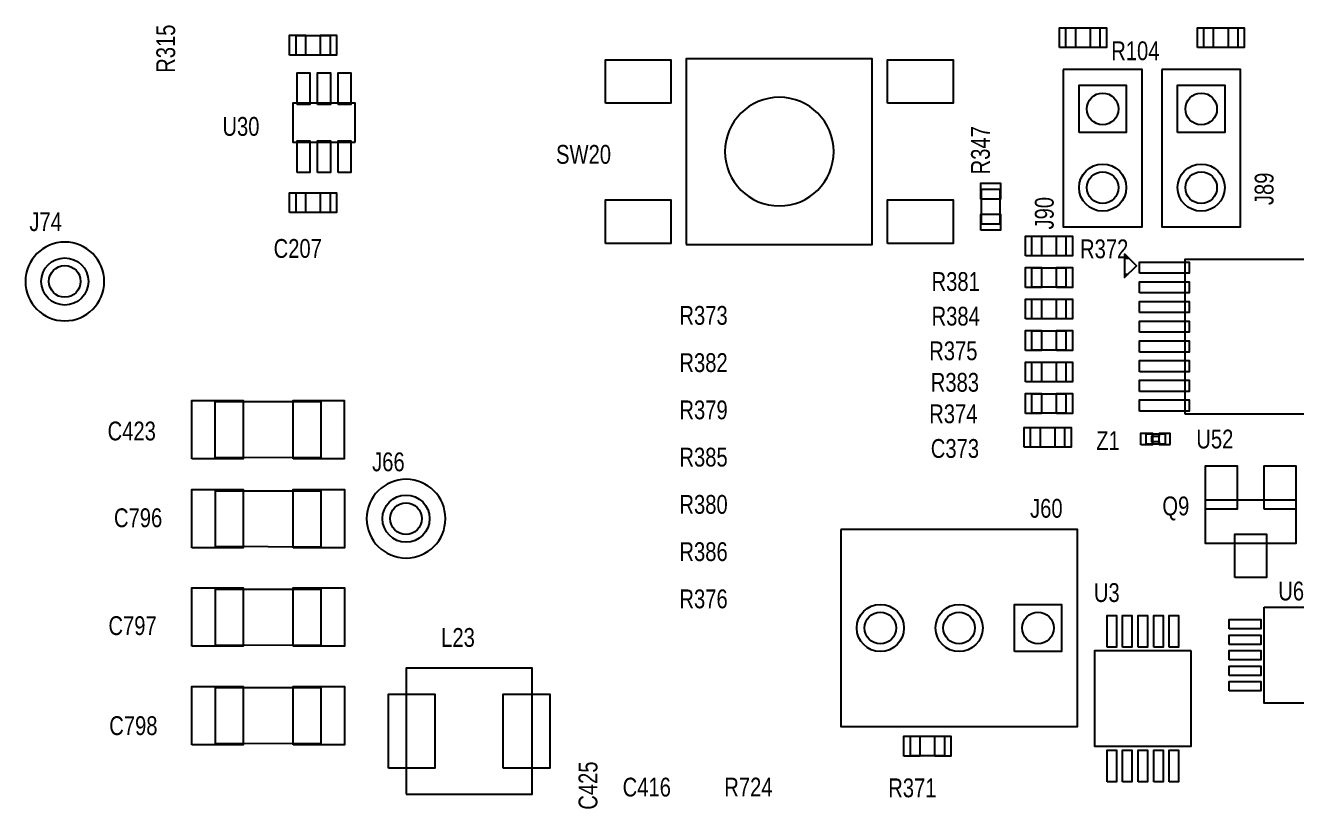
# Model space of a CAD drawing. Extents: x -13164 to 30582, y -10288 to 18382.
# Drawn here: x -4955 to -2535, y 710 to 2175 of the extents above; entities that cross this region are included whole.
import ezdxf
from ezdxf.enums import TextEntityAlignment as Align

# ---------------------------------------------------------------- set-up
doc = ezdxf.new("R2010")
doc.units = 0
doc.layers.add('DF_ASSEMBLY_NOTES', color=2, linetype='CONTINUOUS')

# ---------------------------------------------------------------- blocks, each defined once
blk = doc.blocks.new('FIGURE_SQUARE')
blk.add_lwpolyline([(-0.5, -0.5), (-0.5, 0.5), (0.5, 0.5), (0.5, -0.5)], close=True)
blk = doc.blocks.new('FIGURE_CIRCLE')
blk.add_circle((0, 0), 0.5)

msp = doc.modelspace()

# ---------------------------------------------------------------- linework, layer by layer
at = {"layer": 'DF_ASSEMBLY_NOTES'}
for points in [[(-4440.4215, 2119.2722), (-4374.4215, 2119.2722), (-4374.4215, 2155.2722), (-4440.4215, 2155.2722), (-4440.4215, 2119.2722)], [(-2908.6665, 2169.5492), (-2974.6665, 2169.5492), (-2974.6665, 2133.5492), (-2908.6665, 2133.5492), (-2908.6665, 2169.5492)], [(-2712.1665, 2133.5492), (-2646.1665, 2133.5492), (-2646.1665, 2169.5492), (-2712.1665, 2169.5492), (-2712.1665, 2133.5492)], [(-3696.762, 1757.6507), (-3342.762, 1757.6507), (-3342.762, 2111.6507), (-3696.762, 2111.6507), (-3696.762, 1757.6507)], [(-2979.1665, 2091.0467), (-2979.1665, 1791.0467), (-2829.1665, 1791.0467), (-2829.1665, 2091.0467), (-2979.1665, 2091.0467)], [(-2791.6665, 2091.0467), (-2791.6665, 1791.0467), (-2641.6665, 1791.0467), (-2641.6665, 2091.0467), (-2791.6665, 2091.0467)], [(-4327.4895, 1952.8127), (-4327.4895, 2026.6427), (-4445.5995, 2026.6427), (-4445.5995, 1952.8127), (-4327.4895, 1952.8127)], [(-4440.4215, 1819.2662), (-4374.4215, 1819.2662), (-4374.4215, 1855.2662), (-4440.4215, 1855.2662), (-4440.4215, 1819.2662)], [(-3099.42, 1796.7692), (-3099.42, 1862.7692), (-3135.42, 1862.7692), (-3135.42, 1796.7692), (-3099.42, 1796.7692)], [(-3039.4215, 1736.7707), (-2973.4215, 1736.7707), (-2973.4215, 1772.7707), (-3039.4215, 1772.7707), (-3039.4215, 1736.7707)], [(-2862.42, 1739.7692), (-2862.42, 1694.7692), (-2839.92, 1717.2692), (-2862.42, 1739.7692)], [(-2862.42, 1731.5012), (-2854.152, 1731.5012)], [(-2747.7285, 1435.2227), (-2512.11, 1435.2227), (-2512.11, 1729.3112), (-2747.7285, 1729.3112), (-2747.7285, 1435.2227)], [(-2973.42, 1712.7677), (-3039.42, 1712.7677), (-3039.42, 1676.7677), (-2973.42, 1676.7677), (-2973.42, 1712.7677)], [(-2862.42, 1701.5012), (-2855.688, 1701.5012)], [(-2973.42, 1652.7707), (-3039.42, 1652.7707), (-3039.42, 1616.7707), (-2973.42, 1616.7707), (-2973.42, 1652.7707)], [(-3039.4215, 1556.7692), (-2973.4215, 1556.7692), (-2973.4215, 1592.7692), (-3039.4215, 1592.7692), (-3039.4215, 1556.7692)], [(-2973.42, 1532.7692), (-3039.42, 1532.7692), (-3039.42, 1496.7692), (-2973.42, 1496.7692), (-2973.42, 1532.7692)], [(-4392.423, 1351.2692), (-4593.423, 1352.0192), (-4593.423, 1458.5192), (-4392.423, 1458.5192), (-4392.423, 1352.0192)], [(-3039.4215, 1436.7692), (-2973.4215, 1436.7692), (-2973.4215, 1472.7692), (-3039.4215, 1472.7692), (-3039.4215, 1436.7692)], [(-3041.9535, 1372.2692), (-2975.9535, 1372.2692), (-2975.9535, 1408.2692), (-3041.9535, 1408.2692), (-3041.9535, 1372.2692)], [(-2821.92, 1378.2692), (-2784.42, 1378.2692), (-2784.42, 1396.2692), (-2821.92, 1396.2692), (-2821.92, 1378.2692)], [(-2775.7035, 1376.6327), (-2775.7035, 1397.9057), (-2796.3735, 1397.9057), (-2796.3735, 1391.9942), (-2811.1365, 1391.9942), (-2811.1365, 1382.5442), (-2796.3735, 1382.5442), (-2796.3735, 1376.6327), (-2775.7035, 1376.6327)], [(-2809.92, 1378.2692), (-2796.42, 1378.2692), (-2796.42, 1396.2692), (-2809.92, 1396.2692), (-2809.92, 1378.2692)], [(-4392.3075, 1181.4842), (-4593.3075, 1182.2342), (-4593.3075, 1288.7342), (-4392.3075, 1288.7342), (-4392.3075, 1182.2342)], [(-2536.2, 1271.1077), (-2536.2, 1188.4247), (-2708.6415, 1188.4247), (-2708.6415, 1271.1077), (-2536.2, 1271.1077)], [(-3402.42, 1214.7692), (-3402.42, 839.7692), (-2952.42, 839.7692), (-2952.42, 1214.7692), (-3402.42, 1214.7692)], [(-4392.3075, 993.9842), (-4593.3075, 994.7342), (-4593.3075, 1101.2342), (-4392.3075, 1101.2342), (-4392.3075, 994.7342)], [(-2596.74, 1066.8092), (-2413.74, 1066.8092), (-2413.74, 883.8092), (-2596.74, 883.8092), (-2596.74, 1066.8092)], [(-2736.24, 984.3092), (-2736.24, 801.3092), (-2919.24, 801.3092), (-2919.24, 984.3092), (-2736.24, 984.3092)], [(-4230.3075, 710.4842), (-3990.3075, 710.4842), (-3990.3075, 950.4842), (-4230.3075, 950.4842), (-4230.3075, 710.4842)], [(-4392.3075, 806.4842), (-4593.3075, 807.2342), (-4593.3075, 913.7342), (-4392.3075, 913.7342), (-4392.3075, 807.2342)], [(-3204.8865, 820.2692), (-3270.8865, 820.2692), (-3270.8865, 784.2692), (-3204.8865, 784.2692), (-3204.8865, 820.2692)]]:
    msp.add_lwpolyline(points, dxfattribs=at)
for points in [[(-3416.262, 1934.649, 1), (-3623.265, 1934.649, 1), (-3416.262, 1934.649)], [(-4804.92, 1687.2692, 1), (-4954.92, 1687.2692, 1), (-4804.92, 1687.2692)], [(-4155.3075, 1235.4827, 1), (-4305.3075, 1235.4827, 1), (-4155.3075, 1235.4827)]]:
    msp.add_lwpolyline(points, format="xyb", dxfattribs=at)

# ---------------------------------------------------------------- block references
for name, p, xscale, yscale in [('FIGURE_SQUARE', (-4436.955, 2137.2722), 30.1185, 37.8015), ('FIGURE_SQUARE', (-4377.888, 2137.2722), 30.1185, 37.8015), ('FIGURE_SQUARE', (-2971.2, 2151.5492), 30.1185, 37.8015), ('FIGURE_SQUARE', (-2912.133, 2151.5492), 30.1185, 37.8015), ('FIGURE_SQUARE', (-2708.7, 2151.5492), 30.1185, 37.8015), ('FIGURE_SQUARE', (-2649.633, 2151.5492), 30.1185, 37.8015), ('FIGURE_SQUARE', (-3788.262, 2068.1507), 124.6065, 82.677), ('FIGURE_SQUARE', (-3251.262, 2068.1507), 124.6065, 82.677), ('FIGURE_SQUARE', (-4425.3975, 2054.6762), 24.213, 60.2415), ('FIGURE_SQUARE', (-4386.5445, 2054.6762), 24.213, 60.2415), ('FIGURE_SQUARE', (-4347.6915, 2054.6762), 24.213, 60.2415), ('FIGURE_SQUARE', (-2904.1665, 2016.0467), 89.7585, 89.7585), ('FIGURE_SQUARE', (-2716.6665, 2016.0467), 89.7585, 89.7585), ('FIGURE_CIRCLE', (-2904.1665, 2016.0467), 60.2415, 60.2415), ('FIGURE_CIRCLE', (-2716.6665, 2016.0467), 60.2415, 60.2415), ('FIGURE_SQUARE', (-4425.3975, 1924.7792), 24.213, 60.2415), ('FIGURE_SQUARE', (-4386.5445, 1924.7792), 24.213, 60.2415), ('FIGURE_SQUARE', (-4347.6915, 1924.7792), 24.213, 60.2415), ('FIGURE_CIRCLE', (-2904.1665, 1866.0467), 89.7585, 89.7585), ('FIGURE_CIRCLE', (-2904.1665, 1866.0467), 60.2415, 60.2415), ('FIGURE_CIRCLE', (-2716.6665, 1866.0467), 89.7585, 89.7585), ('FIGURE_CIRCLE', (-2716.6665, 1866.0467), 60.2415, 60.2415), ('FIGURE_SQUARE', (-3117.42, 1859.3027), 37.8015, 30.1185), ('FIGURE_SQUARE', (-4436.955, 1837.2662), 30.1185, 37.8015), ('FIGURE_SQUARE', (-4377.888, 1837.2662), 30.1185, 37.8015), ('FIGURE_SQUARE', (-3788.262, 1801.1507), 124.6065, 82.677), ('FIGURE_SQUARE', (-3251.262, 1801.1507), 124.6065, 82.677), ('FIGURE_SQUARE', (-3117.42, 1800.2357), 37.8015, 30.1185), ('FIGURE_SQUARE', (-3035.955, 1754.7707), 30.1185, 37.8015), ('FIGURE_SQUARE', (-2976.888, 1754.7707), 30.1185, 37.8015), ('FIGURE_CIRCLE', (-4879.92, 1687.2692), 89.7585, 89.7585), ('FIGURE_SQUARE', (-2786.7165, 1713.4892), 94.482, 21.2535), ('FIGURE_CIRCLE', (-4879.92, 1687.2692), 60.2415, 60.2415), ('FIGURE_SQUARE', (-3035.9535, 1694.7677), 30.1185, 37.8015), ('FIGURE_SQUARE', (-2976.8865, 1694.7677), 30.1185, 37.8015), ('FIGURE_SQUARE', (-2786.7165, 1676.0492), 94.482, 21.2535), ('FIGURE_SQUARE', (-3035.9535, 1634.7707), 30.1185, 37.8015), ('FIGURE_SQUARE', (-2976.8865, 1634.7707), 30.1185, 37.8015), ('FIGURE_SQUARE', (-2786.7165, 1638.5492), 94.482, 21.2535), ('FIGURE_SQUARE', (-2786.7165, 1601.0492), 94.482, 21.2535), ('FIGURE_SQUARE', (-3035.955, 1574.7692), 30.1185, 37.8015), ('FIGURE_SQUARE', (-2976.888, 1574.7692), 30.1185, 37.8015), ('FIGURE_SQUARE', (-2786.7165, 1563.5492), 94.482, 21.2535), ('FIGURE_SQUARE', (-3035.9535, 1514.7692), 30.1185, 37.8015), ('FIGURE_SQUARE', (-2976.8865, 1514.7692), 30.1185, 37.8015), ('FIGURE_SQUARE', (-2786.7165, 1526.0492), 94.482, 21.2535), ('FIGURE_SQUARE', (-2786.7165, 1488.4892), 94.482, 21.2535), ('FIGURE_SQUARE', (-4589.301, 1405.2692), 97.4415, 111.03), ('FIGURE_SQUARE', (-4396.545, 1405.2692), 97.4415, 111.03), ('FIGURE_SQUARE', (-3035.955, 1454.7692), 30.1185, 37.8015), ('FIGURE_SQUARE', (-2976.888, 1454.7692), 30.1185, 37.8015), ('FIGURE_SQUARE', (-2786.7165, 1451.0492), 94.482, 21.2535), ('FIGURE_SQUARE', (-3038.487, 1390.2692), 30.1185, 37.8015), ('FIGURE_SQUARE', (-2979.42, 1390.2692), 30.1185, 37.8015), ('FIGURE_SQUARE', (-2820.42, 1387.2692), 22.4415, 22.4415), ('FIGURE_SQUARE', (-2678.523, 1294.7357), 60.2415, 82.677), ('FIGURE_SQUARE', (-2566.317, 1294.7357), 60.2415, 82.677), ('FIGURE_SQUARE', (-4589.1855, 1235.4842), 97.4415, 111.03), ('FIGURE_SQUARE', (-4396.4295, 1235.4842), 97.4415, 111.03), ('FIGURE_CIRCLE', (-4230.3075, 1235.4842), 89.7585, 89.7585), ('FIGURE_CIRCLE', (-4230.3075, 1235.4842), 60.2415, 60.2415), ('FIGURE_SQUARE', (-2622.42, 1164.8027), 60.2415, 82.677), ('FIGURE_SQUARE', (-4589.1855, 1047.9842), 97.4415, 111.03), ('FIGURE_SQUARE', (-4396.4295, 1047.9842), 97.4415, 111.03), ('FIGURE_CIRCLE', (-3327.42, 1027.2692), 89.7585, 89.7585), ('FIGURE_CIRCLE', (-3177.42, 1027.2692), 89.7585, 89.7585), ('FIGURE_SQUARE', (-3027.42, 1027.2692), 89.7585, 89.7585), ('FIGURE_CIRCLE', (-3327.42, 1027.2692), 60.2415, 60.2415), ('FIGURE_CIRCLE', (-3177.42, 1027.2692), 60.2415, 60.2415), ('FIGURE_CIRCLE', (-3027.42, 1027.2692), 60.2415, 60.2415), ('FIGURE_SQUARE', (-2886.843, 1021.0592), 17.7165, 60.2415), ('FIGURE_SQUARE', (-2857.2915, 1021.0592), 17.7165, 60.2415), ('FIGURE_SQUARE', (-2827.74, 1021.0592), 17.7165, 60.2415), ('FIGURE_SQUARE', (-2798.1885, 1021.0592), 17.7165, 60.2415), ('FIGURE_SQUARE', (-2768.637, 1021.0592), 17.7165, 60.2415), ('FIGURE_SQUARE', (-2633.49, 1034.4122), 60.2415, 17.7165), ('FIGURE_SQUARE', (-2633.49, 1004.8607), 60.2415, 17.7165), ('FIGURE_SQUARE', (-2633.49, 975.3092), 60.2415, 17.7165), ('FIGURE_SQUARE', (-2633.49, 945.7577), 60.2415, 17.7165), ('FIGURE_SQUARE', (-2633.49, 916.2062), 60.2415, 17.7165), ('FIGURE_SQUARE', (-4589.1855, 860.4842), 97.4415, 111.03), ('FIGURE_SQUARE', (-4396.4295, 860.4842), 97.4415, 111.03), ('FIGURE_SQUARE', (-4219.566, 830.4842), 88.5885, 141.1365), ('FIGURE_SQUARE', (-4001.049, 830.4842), 88.5885, 141.1365), ('FIGURE_SQUARE', (-3267.42, 802.2692), 30.1185, 37.8015), ('FIGURE_SQUARE', (-3208.353, 802.2692), 30.1185, 37.8015), ('FIGURE_SQUARE', (-2886.843, 764.5592), 17.7165, 60.2415), ('FIGURE_SQUARE', (-2857.2915, 764.5592), 17.7165, 60.2415), ('FIGURE_SQUARE', (-2827.74, 764.5592), 17.7165, 60.2415), ('FIGURE_SQUARE', (-2798.1885, 764.5592), 17.7165, 60.2415), ('FIGURE_SQUARE', (-2768.637, 764.5592), 17.7165, 60.2415)]:
    msp.add_blockref(name, p, dxfattribs=dict(at, xscale=xscale, yscale=yscale))

# ---------------------------------------------------------------- texts
at = {"layer": 'DF_ASSEMBLY_NOTES', "width": 0.802099}
for s, p in [('R315', (-4669.92, 2084.7692)), ('R347', (-3118.92, 1891.2692)), ('J89', (-2578.92, 1832.7692)), ('J90', (-2997.42, 1786.2692)), ('C425', (-3866.034, 681.0542))]:
    msp.add_text(s, height=35.831, rotation=90, dxfattribs=at).set_placement(p)
for s, p in [('R104', (-2887.92, 2108.7692)), ('U30', (-4579.92, 1964.7692)), ('SW20', (-3944.7765, 1911.5012)), ('J74', (-4947.42, 1783.2692)), ('C207', (-4482.42, 1732.2692)), ('R372', (-2947.2765, 1731.5012)), ('R381', (-3229.92, 1669.2692)), ('R373', (-3709.92, 1604.7692)), ('R384', (-3229.92, 1603.2692)), ('R375', (-3234.42, 1537.2692)), ('R382', (-3709.92, 1514.7692)), ('R383', (-3231.42, 1477.2692)), ('R379', (-3709.92, 1424.7692)), ('R374', (-3234.42, 1417.2692)), ('U52', (-2725.92, 1369.2692)), ('C373', (-3231.42, 1351.2692)), ('Z1', (-2916.42, 1366.2692)), ('J66', (-4294.92, 1325.7692)), ('R385', (-3709.92, 1334.7692)), ('R380', (-3709.92, 1244.7692)), ('J60', (-3042.42, 1237.2692)), ('R386', (-3709.92, 1154.7692)), ('U65', (-2569.92, 1079.7692)), ('R376', (-3709.92, 1064.7692)), ('U3', (-2920.92, 1076.7692)), ('C416', (-3818.0265, 706.2512)), ('R724', (-3624.5265, 706.2512)), ('R371', (-3312.42, 704.7692))]:
    msp.add_text(s, height=35.831, dxfattribs=at).set_placement(p)
for s, p in [('C423', (-4752.5355, 1384.5542)), ('Q9', (-2764.92, 1241.7692)), ('C796', (-4740.42, 1219.2692)), ('C797', (-4750.92, 1013.7692)), ('L23', (-4131.42, 991.2692)), ('C798', (-4749.42, 823.2692))]:
    msp.add_text(s, height=35.831, dxfattribs=at).set_placement(p, align=Align.CENTER)

doc.saveas('drawing.dxf')
